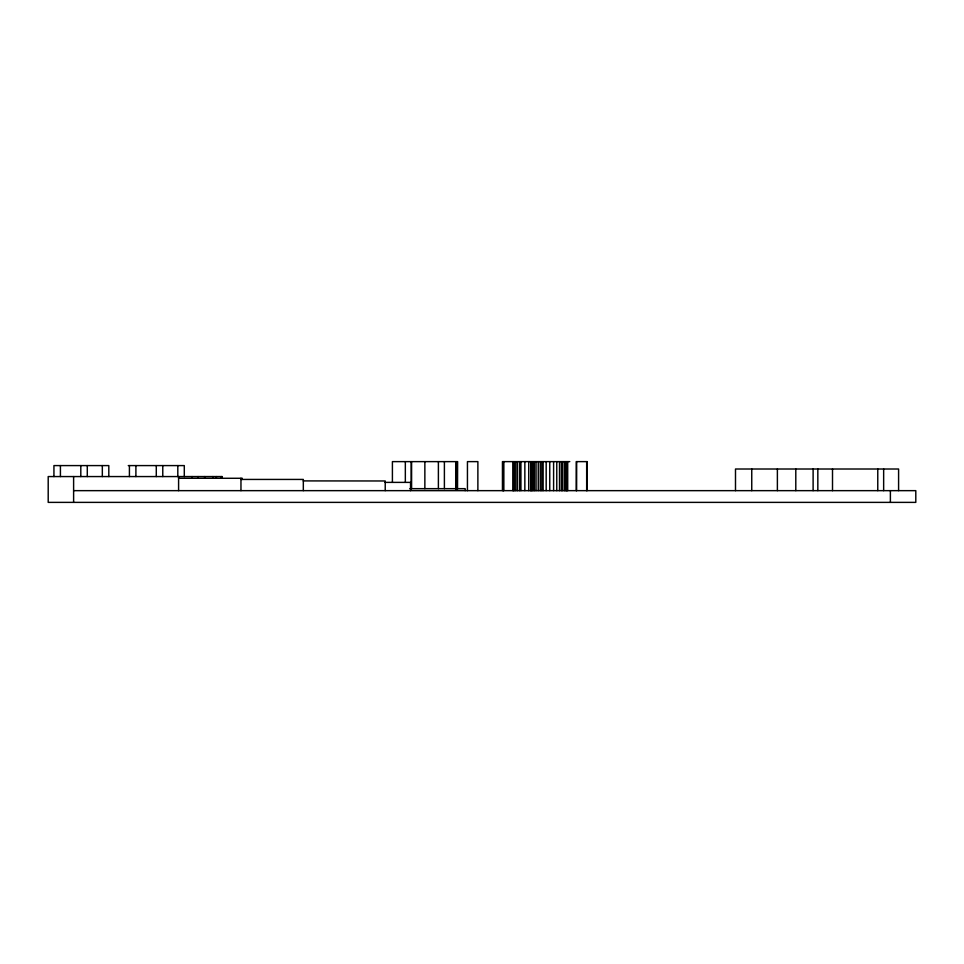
<?xml version="1.0" encoding="UTF-8"?>
<svg xmlns="http://www.w3.org/2000/svg" width="964" height="964" viewBox="0 0 964 964"><rect width="100%" height="100%" fill="white"/><g stroke="black" fill="none" stroke-linecap="round" stroke-linejoin="round"><path stroke-width="1.45" d="M569.784 461.623L502.449 461.623L502.449 490.652M128.272 465.588L184.293 465.588L184.293 476.565M178.593 478.277L242.277 478.277L242.277 479.433M240.964 479.433L303.323 479.433L303.323 490.652M303.226 480.903L385.226 480.976L385.226 490.652M385.058 482.386L410.543 482.386L410.543 490.652M409.845 488.664L465.154 488.664L465.154 490.652M73.613 490.652L915.8 490.652L915.8 502.377L48.2 502.377L48.2 476.565L222.286 476.565L222.286 478.277M898.593 490.652L898.593 469.01L735.496 469.01L735.496 490.652M890.387 490.652L890.387 502.377M883.651 469.01L883.651 490.652M877.77 469.01L877.77 490.652M832.51 469.01L832.51 490.652M817.834 469.01L817.834 490.652M813.11 469.01L813.11 490.652M795.794 469.01L795.794 490.652M777.382 469.01L777.382 490.652M751.751 469.01L751.751 490.652M587.052 490.652L587.112 461.623L576.243 461.623L576.243 490.652M586.666 461.623L586.666 490.652M576.677 461.623L576.617 490.652M567.7 461.623L567.7 490.652M567.001 461.623L567.001 490.652M566.471 461.623L566.471 490.652M565.711 461.623L565.711 490.652M564.555 461.623L564.555 490.652M562.675 461.623L562.675 490.652M561.397 461.623L561.397 490.652M559.506 461.623L559.506 490.652M556.77 461.623L556.77 490.652M553.601 461.623L553.601 490.652M549.757 461.623L549.757 490.652M546.178 461.623L546.178 490.652M543.13 461.623L543.13 490.652M541.804 461.623L541.804 490.652M540.25 461.623L540.25 490.652M538.249 461.623L538.249 490.652M536.044 461.623L536.044 490.652M534.381 461.623L534.381 490.652M533.032 461.623L533.032 490.652M531.959 461.623L531.959 490.652M531.019 461.623L531.019 490.652M530.827 461.623L530.827 490.652M528.742 461.623L528.742 490.652M524.85 461.623L524.85 490.652M520.922 461.623L520.922 490.652M519.56 461.623L519.56 490.652M517.415 461.623L517.415 490.652M515.764 461.623L515.764 490.652M513.981 461.623L513.981 490.652M513.764 461.623L513.764 490.652M512.8 461.623L512.8 490.652M503.69 461.623L503.69 490.652M503.437 461.623L503.437 490.652M477.879 490.652L477.879 461.623L467.444 461.623L467.444 490.652M457.526 489.206L457.623 461.623L392.408 461.623L392.408 482.253M456.719 461.623L456.719 489.206M455.719 461.623L455.719 489.206M444.392 461.623L444.392 488.664M438.391 461.623L438.391 488.664M424.859 461.623L424.859 488.664M411.592 461.623L411.592 488.664M411.194 461.623L411.194 488.664M405.338 461.623L405.338 482.253M240.964 478.277L240.964 490.652M221.346 476.565L221.346 478.277M216.358 476.565L216.358 478.277M212.851 476.565L212.851 478.277M204.645 476.565L204.645 478.277M198.09 476.565L198.09 478.277M192.101 476.565L192.101 478.277M178.593 476.565L178.593 490.652M177.81 465.588L177.81 476.565M162.771 465.588L162.771 476.565M156.288 465.588L156.288 476.565M135.9 465.588L135.9 476.565M129.417 465.588L129.417 476.565M108.812 476.565L108.812 465.588L53.936 465.588L53.936 476.565M102.329 465.588L102.329 476.565M87.29 465.588L87.29 476.565M80.807 465.588L80.807 476.565M73.613 476.565L73.613 502.377M60.419 465.588L60.419 476.565"/></g></svg>
